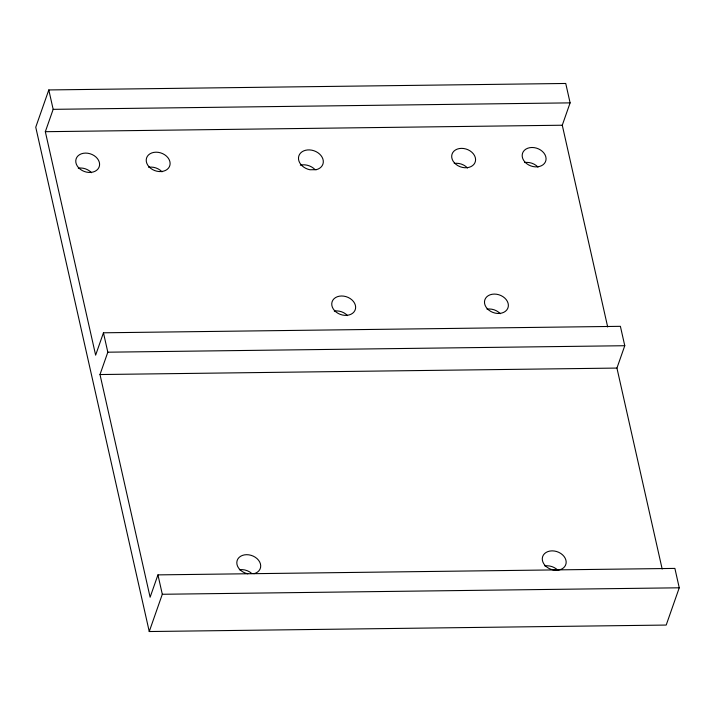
<?xml version="1.0" encoding="UTF-8"?>
<svg xmlns="http://www.w3.org/2000/svg" width="715" height="715" viewBox="0 0 715 715"><rect width="100%" height="100%" fill="white"/><g stroke="black" fill="none" stroke-linecap="round" stroke-linejoin="round"><path stroke-width="1.07" d="M607.687 326.987L562.276 125.223L570.105 102.871L565.744 83.467L48.799 89.938L35.75 127.198L149.256 631.533L666.201 625.062L679.25 587.802L674.889 568.407L157.944 574.878L150.114 597.231L99.993 374.544L107.822 352.191L103.452 332.797L620.397 326.326L624.767 345.72L616.938 368.073L662.17 569.033M103.452 332.797L95.631 355.149L45.331 131.694L53.16 109.341L48.799 89.938M149.256 631.533L162.305 594.272L157.944 574.878M53.16 109.341L570.105 102.871M45.331 131.694L562.276 125.223M107.822 352.191L624.767 345.72M99.993 374.544L616.938 368.073M162.305 594.272L679.25 587.802M247.819 573.796A12.235 9.34 19.3 0 1 237.881 558.942A12.235 9.34 19.3 0 1 257.132 558.701A12.235 9.34 19.3 0 1 253.905 573.716M454.222 163.44A12.235 9.34 19.3 0 1 467.503 167.989M239.346 569.766A12.235 9.34 19.3 0 1 251.912 573.609M148.756 167.265A12.235 9.34 19.3 0 1 162.028 171.815M544.812 565.94A12.235 9.34 19.3 0 1 558.084 570.49M334.289 311.07A12.235 9.34 19.3 0 1 347.562 315.619M300.327 165.174A12.718 9.715 19.3 0 1 315.127 169.705M487.022 309.157A12.235 9.34 19.3 0 1 500.294 313.706M78.275 168.168A12.209 9.331 19.3 0 1 91.529 172.708M524.721 162.555A12.235 9.34 19.3 0 1 537.993 167.104M316.253 169.678L309.935 169.759A12.718 9.715 19.3 0 1 299.594 154.315A12.718 9.715 19.3 0 1 319.605 154.065A12.718 9.715 19.3 0 1 316.253 169.678M454.552 163.038A12.235 9.34 19.3 0 0 474.903 162.788A12.235 9.34 19.3 0 0 461.452 148.363A12.235 9.34 19.3 0 0 454.552 163.038M545.143 565.538A12.235 9.34 19.3 0 0 565.494 565.288A12.235 9.34 19.3 0 0 552.043 550.863A12.235 9.34 19.3 0 0 545.143 565.538M149.086 166.863A12.235 9.34 19.3 0 0 169.437 166.613A12.235 9.34 19.3 0 0 155.986 152.188A12.235 9.34 19.3 0 0 149.086 166.863M334.611 310.668A12.235 9.34 19.3 0 0 354.962 310.408A12.235 9.34 19.3 0 0 341.511 295.992A12.235 9.34 19.3 0 0 334.611 310.668M487.344 308.755A12.235 9.34 19.3 0 0 507.695 308.505A12.235 9.34 19.3 0 0 494.244 294.08A12.235 9.34 19.3 0 0 487.344 308.755M78.605 167.739A12.209 9.331 19.3 0 0 98.92 167.489A12.209 9.331 19.3 0 0 85.496 153.09A12.209 9.331 19.3 0 0 78.605 167.739M525.042 162.162A12.235 9.34 19.3 0 0 545.393 161.903A12.235 9.34 19.3 0 0 531.942 147.487A12.235 9.34 19.3 0 0 525.042 162.162"/></g></svg>
